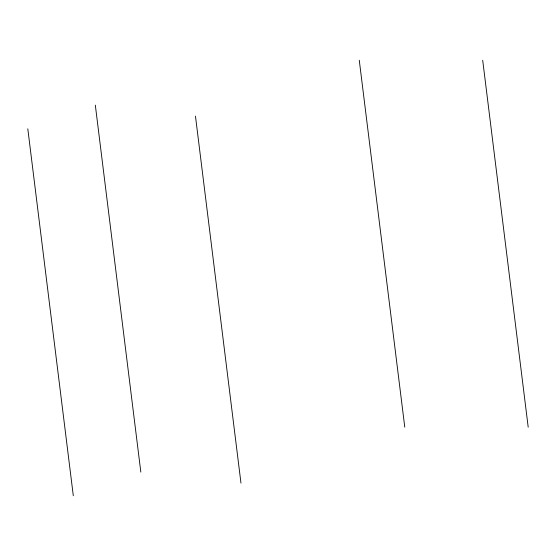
<?xml version="1.0" encoding="UTF-8"?>
<svg xmlns="http://www.w3.org/2000/svg" width="556" height="556" viewBox="0 0 556 556"><rect width="100%" height="100%" fill="white"/><g stroke="black" fill="none" stroke-linecap="round" stroke-linejoin="round"><path stroke-width="0.83" d="M482.698 60.256L528.2 427.189M359.273 60.25L404.775 427.182M195.469 116.148L240.97 483.081M95.326 105.147L140.828 472.079M27.8 128.818L73.302 495.75"/></g></svg>
